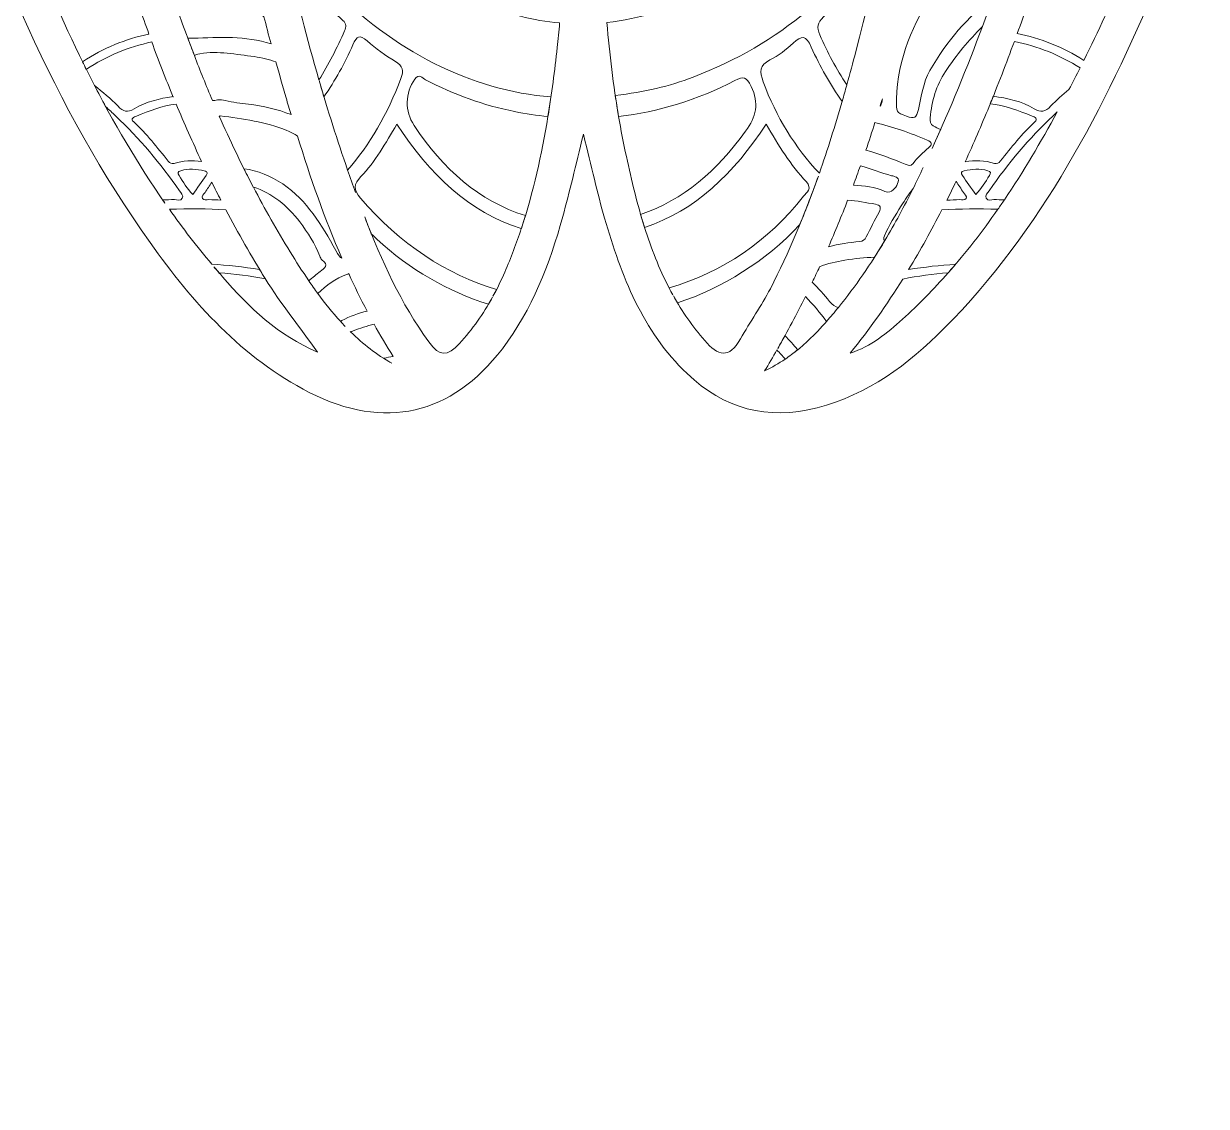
# Model space of a CAD drawing. Extents: x 39 to 1962, y -794 to -206.
# Drawn here: x 190.4 to 333.3, y -789.5 to -658.7 of the extents above; entities that cross this region are included whole.
import ezdxf

# ---------------------------------------------------------------- set-up
doc = ezdxf.new("R2010")
doc.units = 0
doc.header["$MEASUREMENT"] = 0
doc.layers.add('Layer 1', color=7, linetype='Continuous')

# ---------------------------------------------------------------- blocks, each defined once
blk = doc.blocks.new('block 3')
at = {"layer": 'Layer 1', "lineweight": 0}
for points, knots in [([(393.1, -365.01), (402.1, -360.03), (410.87, -354.67), (419.38, -348.9), (441.44, -333.94), (460.4, -315.92), (474.68, -293.21), (476.14, -290.88), (476.2, -289.34), (474, -287.48), (470.25, -284.29), (466.73, -280.83), (463.09, -277.51), (460.36, -275.03), (459.69, -275.11), (457.68, -278.22), (437.77, -308.85), (412.73, -334.57), (383.28, -356.07), (381.5, -357.37), (380.16, -358.92), (379.01, -360.77), (369.69, -375.81), (359.8, -390.44), (347.75, -403.49), (340.34, -411.52), (332.34, -418.91), (323.25, -425.39), (319.92, -418.65), (316.47, -412.25), (312.69, -406.03), (312.05, -404.98), (312.32, -404), (312.5, -402.94), (314.88, -388.68), (315.68, -374.41), (312.74, -360.13), (309.8, -345.89), (303.75, -333.59), (290.87, -325.66), (289.62, -324.89), (289.75, -324.26), (290.25, -323.1), (295.27, -311.51), (296.1, -299.71), (291.68, -287.77), (291.04, -286.05), (291.71, -285.23), (292.77, -284.21), (297.51, -279.71), (302.17, -275.14), (306.93, -270.65), (320.35, -258), (334.2, -245.87), (350.31, -236.63), (369.09, -225.88), (388.99, -221.25), (410.52, -225.5), (425.78, -228.51), (439.47, -235.21), (452.46, -243.53), (453.79, -244.38), (455.22, -245.74), (456.65, -243.92), (458.11, -242.07), (456.35, -240.99), (455.25, -239.94), (450.9, -235.79), (446.32, -231.93), (441.45, -228.41), (416.56, -210.46), (389.6, -206.01), (360.48, -216.11), (343.7, -221.92), (328.86, -231.24), (314.82, -241.93), (302.87, -251.02), (291.78, -261.11), (280.8, -271.33), (279.84, -272.22), (279.14, -273.43), (277.29, -272.73), (271.76, -270.63), (266.11, -271.08), (260.55, -272.66), (258.82, -273.15), (257.28, -273.12), (255.55, -272.64), (251.51, -271.53), (247.18, -270.36), (243.21, -271.79), (237.94, -273.69), (234.56, -271.74), (231.48, -267.93), (231.28, -267.68), (231.03, -267.47), (230.8, -267.25), (214.83, -252.45), (198.42, -238.2), (179.5, -227.18), (164.15, -218.24), (147.94, -211.72), (129.96, -210.84), (101.87, -209.46), (79.56, -221.94), (59.97, -240.66), (58.97, -241.62), (58.25, -242.7), (59.37, -244), (60.45, -245.27), (61.63, -244.74), (62.8, -244.02), (66.37, -241.85), (69.9, -239.6), (73.55, -237.58), (86.52, -230.41), (100.19, -225.37), (115.09, -224.17), (135.28, -222.54), (153.33, -228.74), (170.18, -239.25), (190.25, -251.77), (206.82, -268.43), (223.73, -284.69), (224.59, -285.52), (224.84, -286.31), (224.39, -287.52), (219.89, -299.58), (220.67, -311.47), (225.76, -323.15), (226.29, -324.37), (226.19, -324.98), (225.01, -325.7), (212.58, -333.38), (206.48, -345.23), (203.48, -358.98), (200.41, -372.99), (200.86, -387.08), (203.27, -401.13), (203.74, -403.91), (203.47, -406.21), (201.96, -408.68), (199.17, -413.24), (196.6, -417.95), (194.29, -422.77), (193.08, -425.29), (192.18, -425.07), (190.27, -423.58), (184.44, -419.02), (178.83, -414.22), (173.57, -409.01), (159.02, -394.56), (147.63, -377.71), (136.75, -360.47), (135.83, -359.02), (134.89, -357.65), (133.45, -356.61), (103.54, -334.97), (78.23, -308.92), (58.21, -277.83), (56.73, -275.53), (55.37, -275.25), (53.38, -277.14), (49.97, -280.39), (46.47, -283.55), (43, -286.75), (39.46, -290.02), (39.5, -289.99), (42.11, -294.14), (55.67, -315.71), (73.62, -332.97), (94.44, -347.42), (103.59, -353.77), (113.1, -359.58), (122.84, -364.98), (125.03, -366.2), (125.19, -367.14), (123.76, -369.05), (122.03, -371.36), (120.78, -374.05), (118.97, -376.28), (116.93, -378.78), (117.14, -380.77), (118.84, -383.43), (134.92, -408.61), (155.65, -428.71), (182.54, -442.12), (184.49, -443.09), (184.84, -444), (184.05, -446.02), (178.91, -459.21), (175.08, -472.79), (172.36, -486.69), (172.01, -488.46), (171.22, -489.8), (169.93, -491.04), (164.14, -496.62), (158.05, -501.85), (151.6, -506.67), (131.99, -521.33), (110.28, -532.16), (87.72, -541.37), (84.96, -542.5), (83.83, -543.89), (83.85, -547.02), (83.97, -565.41), (81.52, -583.55), (77.78, -601.52), (74.41, -617.67), (69.89, -633.53), (65.23, -649.34), (63.96, -653.62), (64.21, -653.97), (68.67, -654.81), (72.46, -655.52), (76.24, -656.23), (80.04, -656.92), (84.51, -657.73), (84.49, -657.71), (85.81, -653.34), (94.41, -624.96), (97.62, -595.95), (96.22, -566.37), (96.1, -563.76), (96.21, -561.13), (96.21, -558.46), (97.36, -558.55), (98.01, -559.39), (98.54, -560.08), (101.22, -563.55), (104.05, -563.19), (107.76, -561.45), (128.93, -551.52), (147.79, -538.36), (164.25, -521.77), (165.27, -520.75), (165.99, -519.43), (166.86, -518.25), (167.17, -518.51), (167.49, -518.78), (167.81, -519.04), (166.27, -537.89), (166.16, -556.79), (169.02, -575.44), (170.39, -584.42), (168.22, -591.5), (163.99, -598.98), (150.94, -622.11), (135.39, -643.47), (118.96, -664.23), (117.02, -666.68), (116.52, -668.68), (117.59, -671.73), (122.74, -686.41), (126.27, -701.52), (128.92, -716.84), (132.78, -739.14), (134.55, -761.67), (135.88, -784.24), (136.05, -787.06), (136.97, -788.29), (139.83, -788.37), (144.43, -788.51), (149.02, -788.92), (153.62, -789.17), (157.71, -789.39), (158.09, -789.01), (157.96, -784.96), (157.32, -764.11), (154.05, -743.63), (149.1, -723.39), (145.07, -706.94), (139.9, -690.85), (133.86, -675.05), (132.82, -672.34), (133.48, -671.99), (136, -672.29), (139.18, -672.68), (142.41, -672.7), (145.6, -673.06), (147.68, -673.3), (148.94, -672.54), (150.15, -670.88), (160.62, -656.53), (169.29, -641.2), (175.84, -624.68), (176.23, -623.68), (176.22, -622.35), (177.56, -621.73), (178.53, -624.96), (179.42, -628.16), (180.43, -631.31), (186.54, -650.34), (194, -668.76), (205.69, -685.16), (210.88, -692.45), (216.78, -699.11), (224.93, -703.26), (234.01, -707.89), (242.13, -706.02), (248.25, -697.99), (251.88, -693.23), (253.98, -687.74), (255.55, -682.03), (256.38, -679.03), (257.08, -675.99), (258.05, -672.09), (259.04, -676.08), (259.72, -679.18), (260.6, -682.22), (262.61, -689.17), (265.18, -695.85), (270.57, -701), (275.02, -705.26), (280.27, -706.67), (286.27, -705.13), (292.39, -703.55), (297.26, -699.91), (301.61, -695.54), (313.49, -683.63), (320.92, -668.94), (327.47, -653.73), (331.92, -643.4), (335.37, -632.71), (338.68, -621.17), (339.37, -622.72), (339.79, -623.57), (340.14, -624.45), (346.72, -641.07), (355.35, -656.54), (366, -670.9), (367.23, -672.55), (368.5, -673.29), (370.56, -673.06), (373.86, -672.69), (377.19, -672.63), (380.49, -672.27), (382.79, -672.01), (383.25, -672.46), (382.37, -674.78), (376.66, -689.8), (371.66, -705.05), (367.7, -720.63), (362.29, -741.86), (358.77, -763.37), (358.13, -785.31), (358.04, -788.18), (358.81, -789.51), (361.91, -789.23), (366.82, -788.79), (371.74, -788.52), (376.66, -788.31), (379.02, -788.21), (380.06, -787.31), (380.22, -784.84), (380.99, -772.98), (381.75, -761.11), (382.82, -749.27), (385.05, -724.69), (388.78, -700.31), (396.85, -676.92), (399.27, -669.92), (398.21, -665.39), (393.72, -659.81), (376.32, -638.16), (360.52, -615.39), (347.62, -590.69), (346.25, -588.07), (345.91, -585.58), (346.33, -582.71), (348.66, -566.56), (349.53, -550.32), (349.08, -534.01), (348.95, -529.05), (348.63, -524.09), (348.39, -519.13), (348.72, -518.88), (349.04, -518.62), (349.37, -518.37), (350.31, -519.66), (351.1, -521.09), (352.22, -522.21), (369.01, -539.1), (388.3, -552.39), (410.02, -562.19), (412.7, -563.39), (414.6, -563.24), (416.51, -560.99), (417.41, -559.92), (418.42, -558.76), (420.07, -558.25), (420.07, -559.04), (420.1, -559.56), (420.06, -560.09), (418.99, -577.02), (419.32, -593.92), (421.34, -610.78), (423.12, -625.59), (426.18, -640.13), (430.44, -654.43), (431.14, -656.76), (432.21, -657.81), (434.85, -657.21), (439.23, -656.2), (443.66, -655.44), (448.1, -654.71), (450.93, -654.24), (451.94, -653.1), (451.01, -650.11), (449, -643.67), (447.23, -637.16), (445.43, -630.67), (437.74, -602.81), (432.05, -574.63), (432.24, -545.56), (432.25, -543.4), (431.13, -542.57), (429.43, -541.84), (422.26, -538.74), (415.05, -535.73), (407.99, -532.4), (385.48, -521.79), (364.49, -508.86), (346.54, -491.4), (345.01, -489.92), (344.03, -488.35), (343.63, -486.24), (341.08, -472.85), (337.4, -459.76), (332.44, -447.08), (331.18, -443.87), (332.02, -442.81), (334.76, -441.42), (361.45, -427.86), (381.9, -407.6), (397.73, -382.42), (398.94, -380.49), (398.94, -379.03), (397.61, -377.2), (395.67, -374.51), (394.11, -371.55), (392.17, -368.86), (390.82, -367), (391.1, -366.11), (393.1, -365.01)], [0, 0, 0, 0, 1, 1, 1, 2, 2, 2, 3, 3, 3, 4, 4, 4, 5, 5, 5, 6, 6, 6, 7, 7, 7, 8, 8, 8, 9, 9, 9, 10, 10, 10, 11, 11, 11, 12, 12, 12, 13, 13, 13, 14, 14, 14, 15, 15, 15, 16, 16, 16, 17, 17, 17, 18, 18, 18, 19, 19, 19, 20, 20, 20, 21, 21, 21, 22, 22, 22, 23, 23, 23, 24, 24, 24, 25, 25, 25, 26, 26, 26, 27, 27, 27, 28, 28, 28, 29, 29, 29, 30, 30, 30, 31, 31, 31, 32, 32, 32, 33, 33, 33, 34, 34, 34, 35, 35, 35, 36, 36, 36, 37, 37, 37, 38, 38, 38, 39, 39, 39, 40, 40, 40, 41, 41, 41, 42, 42, 42, 43, 43, 43, 44, 44, 44, 45, 45, 45, 46, 46, 46, 47, 47, 47, 48, 48, 48, 49, 49, 49, 50, 50, 50, 51, 51, 51, 52, 52, 52, 53, 53, 53, 54, 54, 54, 55, 55, 55, 56, 56, 56, 57, 57, 57, 58, 58, 58, 59, 59, 59, 60, 60, 60, 61, 61, 61, 62, 62, 62, 63, 63, 63, 64, 64, 64, 65, 65, 65, 66, 66, 66, 67, 67, 67, 68, 68, 68, 69, 69, 69, 70, 70, 70, 71, 71, 71, 72, 72, 72, 73, 73, 73, 74, 74, 74, 75, 75, 75, 76, 76, 76, 77, 77, 77, 78, 78, 78, 79, 79, 79, 80, 80, 80, 81, 81, 81, 82, 82, 82, 83, 83, 83, 84, 84, 84, 85, 85, 85, 86, 86, 86, 87, 87, 87, 88, 88, 88, 89, 89, 89, 90, 90, 90, 91, 91, 91, 92, 92, 92, 93, 93, 93, 94, 94, 94, 95, 95, 95, 96, 96, 96, 97, 97, 97, 98, 98, 98, 99, 99, 99, 100, 100, 100, 101, 101, 101, 102, 102, 102, 103, 103, 103, 104, 104, 104, 105, 105, 105, 106, 106, 106, 107, 107, 107, 108, 108, 108, 109, 109, 109, 110, 110, 110, 111, 111, 111, 112, 112, 112, 113, 113, 113, 114, 114, 114, 115, 115, 115, 116, 116, 116, 117, 117, 117, 118, 118, 118, 119, 119, 119, 120, 120, 120, 121, 121, 121, 122, 122, 122, 123, 123, 123, 124, 124, 124, 125, 125, 125, 126, 126, 126, 127, 127, 127, 128, 128, 128, 129, 129, 129, 130, 130, 130, 131, 131, 131, 132, 132, 132, 133, 133, 133, 134, 134, 134, 135, 135, 135, 136, 136, 136, 137, 137, 137, 138, 138, 138, 139, 139, 139, 140, 140, 140, 141, 141, 141, 142, 142, 142, 143, 143, 143, 144, 144, 144, 145, 145, 145, 146, 146, 146, 147, 147, 147, 148, 148, 148, 148]), ([(253.76, -669.95), (253.89, -669.16), (254.01, -668.37), (254.12, -667.58), (244.52, -666.82), (235.07, -662.04), (227.23, -654.02), (224.96, -651.7), (223.01, -649.2), (221.35, -646.55), (221.64, -647.89), (221.93, -649.22), (222.24, -650.56), (220.11, -641.22), (218.41, -631.78), (216.92, -622.3), (215.24, -611.59), (213.94, -600.87), (212.97, -590.12), (213.13, -591.94), (213.31, -593.77), (213.49, -595.59), (214.23, -596.15), (215.14, -596.5), (216.23, -596.64), (218.59, -596.94), (220.47, -595.98), (221.69, -594), (222.39, -592.86), (222.66, -592.79), (223.52, -593.88), (224.94, -595.7), (227.35, -596.27), (229.48, -595.48), (231.69, -594.67), (233.07, -593.06), (233.16, -590.69), (233.22, -589.25), (233.65, -589.18), (234.78, -589.68), (235.39, -589.95), (236.09, -590.05), (236.76, -590.13), (241.41, -590.62), (244.02, -587.08), (242.2, -582.79), (241.99, -582.32), (241.77, -581.85), (241.49, -581.23), (243.37, -581.06), (245.02, -580.54), (246.08, -578.93), (247.11, -577.36), (246.97, -575.7), (246.29, -573.76), (247.62, -574.44), (249.04, -574.32), (248.93, -576.29), (248.29, -588.77), (238.53, -600.71), (226.41, -603.73), (222.38, -604.74), (218.29, -604.77), (214.4, -603.97), (214.48, -604.58), (214.56, -605.19), (214.63, -605.8), (215.66, -605.95), (216.69, -606.03), (217.71, -606.05), (233.74, -606.16), (246.81, -595.4), (249.79, -581.29), (250.1, -579.8), (250.45, -578.32), (250.46, -576.79), (250.46, -575.83), (250.73, -575.48), (251.76, -575.81), (252.85, -576.16), (253.99, -576.5), (255.12, -576.53), (256.7, -576.58), (256.82, -577.35), (256.72, -578.65), (255.96, -587.7), (252.64, -595.66), (246.11, -601.98), (237.18, -610.61), (226.86, -614.25), (215.52, -612.62), (215.65, -613.62), (215.78, -614.61), (215.93, -615.6), (217.34, -615.79), (218.77, -615.81), (220.19, -615.72), (221.57, -615.63), (222.05, -616.08), (222.26, -617.46), (223.4, -625.06), (225.47, -632.38), (229.03, -639.23), (232.87, -646.6), (237.97, -652.76), (245.77, -656.2), (248.84, -657.55), (252.01, -658.35), (255.17, -658.64), (255.09, -659.63), (255, -660.63), (254.88, -661.62), (254.57, -664.41), (254.21, -667.19), (253.76, -669.95)], [0, 0, 0, 0, 1, 1, 1, 2, 2, 2, 3, 3, 3, 4, 4, 4, 5, 5, 5, 6, 6, 6, 7, 7, 7, 8, 8, 8, 9, 9, 9, 10, 10, 10, 11, 11, 11, 12, 12, 12, 13, 13, 13, 14, 14, 14, 15, 15, 15, 16, 16, 16, 17, 17, 17, 18, 18, 18, 19, 19, 19, 20, 20, 20, 21, 21, 21, 22, 22, 22, 23, 23, 23, 24, 24, 24, 25, 25, 25, 26, 26, 26, 27, 27, 27, 28, 28, 28, 29, 29, 29, 30, 30, 30, 31, 31, 31, 32, 32, 32, 33, 33, 33, 34, 34, 34, 35, 35, 35, 36, 36, 36, 37, 37, 37, 38, 38, 38, 38]), ([(295.45, -612.88), (276.45, -612.78), (260.71, -598.36), (258.98, -579.46), (258.95, -579.05), (258.96, -578.62), (258.9, -578.21), (258.75, -577.2), (259.03, -576.7), (260.19, -576.64), (261.33, -576.59), (262.49, -576.35), (263.56, -575.97), (264.76, -575.55), (265.1, -575.84), (265.2, -577.07), (265.65, -582.61), (267.52, -587.66), (270.62, -592.27), (277.74, -602.84), (289.84, -607.88), (301.56, -605.53), (299.3, -624.54), (295.87, -643.41), (290.96, -662.1), (290.61, -663.45), (290.25, -664.78), (289.87, -666.12), (288.61, -664.22), (287.53, -662.19), (286.6, -660.07), (286.2, -659.16), (286.32, -658.6), (287.04, -657.91), (288.65, -656.36), (290.14, -654.69), (291.74, -653.02), (292.07, -653.76), (292.39, -654.5), (292.7, -655.23), (292.93, -654.29), (293.15, -653.35), (293.37, -652.41), (293.34, -652.34), (293.32, -652.27), (293.29, -652.2), (293.12, -651.7), (292.98, -651.23), (293.33, -650.71), (293.55, -650.37), (293.78, -650.03), (294, -649.69), (294.34, -648.21), (294.67, -646.72), (294.98, -645.24), (289.65, -654.45), (281.82, -661.17), (271.29, -665.18), (268.41, -666.28), (265.45, -667.01), (261.89, -667.39), (262.01, -668.23), (262.15, -669.08), (262.3, -669.93), (261.65, -666.17), (261.2, -662.39), (260.88, -658.59), (268.84, -657.73), (276.39, -653.6), (281.88, -646.6), (287.84, -639.01), (290.89, -630.16), (292.8, -620.84), (293.06, -619.61), (293.34, -618.38), (293.42, -617.13), (293.49, -615.92), (294.04, -615.68), (295.12, -615.73), (296.84, -615.8), (298.56, -615.79), (300.26, -615.51), (300.4, -614.53), (300.53, -613.54), (300.67, -612.55), (298.97, -612.77), (297.23, -612.89), (295.45, -612.88)], [0, 0, 0, 0, 1, 1, 1, 2, 2, 2, 3, 3, 3, 4, 4, 4, 5, 5, 5, 6, 6, 6, 7, 7, 7, 8, 8, 8, 9, 9, 9, 10, 10, 10, 11, 11, 11, 12, 12, 12, 13, 13, 13, 14, 14, 14, 15, 15, 15, 16, 16, 16, 17, 17, 17, 18, 18, 18, 19, 19, 19, 20, 20, 20, 21, 21, 21, 22, 22, 22, 23, 23, 23, 24, 24, 24, 25, 25, 25, 26, 26, 26, 27, 27, 27, 28, 28, 28, 29, 29, 29, 29]), ([(210.89, -660.49), (210.66, -660.5), (210.45, -660.49), (210.24, -660.46), (210.5, -661.17), (210.77, -661.88), (211.04, -662.59), (208.44, -655.83), (206.25, -648.91), (204.3, -641.91), (202.51, -635.43), (200.89, -628.94), (199.44, -622.44), (200.82, -623.35), (202.16, -624.32), (203.35, -625.51), (203.93, -626.1), (204.19, -626.9), (204.54, -627.63), (205.69, -630.03), (206, -632.68), (206.51, -635.11), (206.46, -635.56), (206.61, -635.92), (206.18, -636.03), (205.76, -636.13), (205.54, -635.94), (205.34, -635.56), (204.15, -633.24), (202.75, -631.15), (201.05, -629.35), (201.34, -630.59), (201.65, -631.83), (201.96, -633.06), (202.12, -633.28), (202.28, -633.49), (202.42, -633.71), (204.4, -636.76), (205.25, -639.17), (205.2, -644.67), (205.2, -644.81), (205.21, -644.95), (205.21, -645.09), (205.7, -646.81), (206.22, -648.51), (206.75, -650.21), (206.92, -650.14), (207.14, -650.13), (207.42, -650.18), (210.86, -650.79), (214.02, -651.95), (216.53, -654.66), (217.46, -655.66), (218.44, -656.6), (219.28, -657.69), (219.33, -657.76), (219.39, -657.84), (219.45, -657.91), (219.45, -657.9), (219.45, -657.9), (219.45, -657.89), (219.73, -658.98), (220.01, -660.07), (220.3, -661.16), (217.24, -660.18), (214.05, -660.37), (210.89, -660.49)], [0, 0, 0, 0, 1, 1, 1, 2, 2, 2, 3, 3, 3, 4, 4, 4, 5, 5, 5, 6, 6, 6, 7, 7, 7, 8, 8, 8, 9, 9, 9, 10, 10, 10, 11, 11, 11, 12, 12, 12, 13, 13, 13, 14, 14, 14, 15, 15, 15, 16, 16, 16, 17, 17, 17, 18, 18, 18, 19, 19, 19, 20, 20, 20, 21, 21, 21, 22, 22, 22, 22]), ([(191.47, -649.58), (194.49, -647.87), (197.68, -646.6), (200.94, -645.76), (200.84, -645.42), (200.75, -645.09), (200.65, -644.76), (197.32, -645.62), (194.11, -646.91), (191.08, -648.6), (190.19, -646.33), (189.33, -644.06), (188.5, -641.78), (191.72, -640.03), (195.14, -638.69), (198.74, -637.78), (200.06, -642.82), (201.49, -647.83), (203.08, -652.77), (203.04, -652.63), (202.99, -652.48), (202.95, -652.34), (199.88, -653.1), (196.95, -654.33), (194.16, -656.04), (194.3, -656.36), (194.43, -656.68), (194.58, -657), (197.33, -655.32), (200.25, -654.12), (203.28, -653.37), (204, -655.59), (204.75, -657.79), (205.55, -659.98), (202.73, -660.58), (200.05, -661.67), (197.53, -663.32), (197.68, -663.63), (197.83, -663.93), (197.98, -664.24), (197.98, -664.23), (197.99, -664.23), (198, -664.22), (200.45, -662.63), (203.06, -661.54), (205.89, -660.93), (206.72, -663.17), (207.58, -665.4), (208.49, -667.61), (208.48, -667.58), (208.47, -667.56), (208.46, -667.54), (206.83, -667.75), (205.25, -668.15), (203.77, -669), (202.96, -669.48), (202.48, -669.42), (201.78, -668.67), (200.92, -667.77), (199.96, -666.97), (198.97, -666.19), (199.42, -667.06), (199.88, -667.92), (200.34, -668.78), (200.74, -669.13), (201.13, -669.49), (201.51, -669.85), (204.41, -672.58), (206.95, -675.63), (209.23, -678.9), (209.42, -679.17), (209.76, -679.46), (209.58, -679.81), (209.39, -680.18), (208.97, -679.97), (208.64, -679.98), (208.16, -679.98), (207.69, -680), (207.21, -680.02), (207.3, -680.15), (207.4, -680.27), (207.49, -680.4), (200.84, -670.87), (195.79, -660.42), (191.47, -649.58)], [0, 0, 0, 0, 1, 1, 1, 2, 2, 2, 3, 3, 3, 4, 4, 4, 5, 5, 5, 6, 6, 6, 7, 7, 7, 8, 8, 8, 9, 9, 9, 10, 10, 10, 11, 11, 11, 12, 12, 12, 13, 13, 13, 14, 14, 14, 15, 15, 15, 16, 16, 16, 17, 17, 17, 18, 18, 18, 19, 19, 19, 20, 20, 20, 21, 21, 21, 22, 22, 22, 23, 23, 23, 24, 24, 24, 25, 25, 25, 26, 26, 26, 27, 27, 27, 28, 28, 28, 28]), ([(318.51, -663.16), (315.98, -661.54), (313.28, -660.48), (310.46, -659.92), (311.36, -657.44), (312.22, -654.96), (313.03, -652.46), (312.94, -652.75), (312.85, -653.03), (312.76, -653.31), (315.81, -654.03), (318.73, -655.21), (321.5, -656.87), (321.65, -656.55), (321.79, -656.23), (321.93, -655.92), (319.12, -654.23), (316.18, -653.02), (313.09, -652.28), (313.81, -650.1), (314.5, -647.91), (315.16, -645.71), (318.44, -646.54), (321.65, -647.81), (324.7, -649.52), (324.83, -649.19), (324.97, -648.87), (325.1, -648.54), (322.05, -646.84), (318.8, -645.56), (315.45, -644.71), (316.13, -642.39), (316.78, -640.07), (317.4, -637.74), (321.04, -638.65), (324.48, -639.99), (327.74, -641.75), (325.05, -649.01), (321.99, -656.15), (318.51, -663.16)], [0, 0, 0, 0, 1, 1, 1, 2, 2, 2, 3, 3, 3, 4, 4, 4, 5, 5, 5, 6, 6, 6, 7, 7, 7, 8, 8, 8, 9, 9, 9, 10, 10, 10, 11, 11, 11, 12, 12, 12, 13, 13, 13, 13]), ([(307.55, -655.49), (304.51, -657.93), (301.9, -660.85), (299.91, -664.39), (299.09, -665.85), (298.86, -667.49), (298.51, -669.1), (298.28, -670.14), (298.04, -670.26), (297.08, -669.9), (295.82, -669.43), (295.82, -669.43), (295.87, -667.84), (296.04, -662.94), (297.81, -658.61), (300.55, -654.77), (301.73, -653.12), (303.5, -651.94), (305.01, -650.56), (306.65, -649.05), (308.45, -647.92), (310.35, -647.06), (309.47, -649.89), (308.53, -652.7), (307.55, -655.49)], [0, 0, 0, 0, 1, 1, 1, 2, 2, 2, 3, 3, 3, 4, 4, 4, 5, 5, 5, 6, 6, 6, 7, 7, 7, 8, 8, 8, 8]), ([(229.19, -659.59), (228.27, -661.68), (227.24, -663.67), (226.09, -665.52), (224.66, -660.58), (223.38, -655.59), (222.24, -650.58), (222.54, -651.91), (222.86, -653.24), (223.18, -654.57), (223.18, -654.56), (223.18, -654.56), (223.19, -654.55), (223.37, -654.07), (223.58, -653.6), (223.87, -652.9), (225.64, -654.89), (227.2, -656.72), (228.99, -658.34), (229.41, -658.72), (229.4, -659.11), (229.19, -659.59)], [0, 0, 0, 0, 1, 1, 1, 2, 2, 2, 3, 3, 3, 4, 4, 4, 5, 5, 5, 6, 6, 6, 7, 7, 7, 7]), ([(307.54, -655.5), (307.12, -656.69), (306.69, -657.89), (306.25, -659.08), (306.69, -657.89), (307.12, -656.69), (307.54, -655.5)], [0, 0, 0, 0, 1, 1, 1, 2, 2, 2, 2]), ([(226.12, -665.61), (226.31, -666.26), (226.49, -666.91), (226.69, -667.56), (228.05, -665.6), (229.22, -663.5), (230.2, -661.27), (230.66, -660.2), (230.98, -660.02), (231.9, -660.81), (232.97, -661.73), (234.12, -662.58), (235.33, -663.3), (236.24, -663.84), (236.36, -664.38), (236, -665.33), (234.37, -669.65), (232.23, -673.35), (229.56, -676.41), (228.32, -672.83), (227.17, -669.23), (226.12, -665.61)], [0, 0, 0, 0, 1, 1, 1, 2, 2, 2, 3, 3, 3, 4, 4, 4, 5, 5, 5, 6, 6, 6, 7, 7, 7, 7]), ([(279.77, -665.75), (279.33, -664.54), (279.28, -663.77), (280.58, -663.1), (281.6, -662.59), (282.53, -661.86), (283.37, -661.08), (284.44, -660.1), (284.94, -660.11), (285.58, -661.57), (286.62, -663.91), (287.86, -666.09), (289.31, -668.11), (288.46, -671.03), (287.55, -673.92), (286.55, -676.79), (283.63, -673.7), (281.32, -669.98), (279.77, -665.75)], [0, 0, 0, 0, 1, 1, 1, 2, 2, 2, 3, 3, 3, 4, 4, 4, 5, 5, 5, 6, 6, 6, 6]), ([(300.31, -671.08), (299.95, -670.88), (299.93, -670.49), (299.95, -670.11), (300.11, -668.08), (300.69, -666.18), (301.78, -664.52), (303.1, -662.52), (304.59, -660.71), (306.25, -659.08), (304.41, -664.04), (302.39, -668.95), (300.17, -673.8), (300.52, -673.04), (300.87, -672.27), (301.21, -671.5), (300.91, -671.39), (300.61, -671.25), (300.31, -671.08)], [0, 0, 0, 0, 1, 1, 1, 2, 2, 2, 3, 3, 3, 4, 4, 4, 5, 5, 5, 6, 6, 6, 6]), ([(314.52, -668.67), (313.81, -669.42), (313.33, -669.48), (312.52, -669), (310.96, -668.11), (309.28, -667.7), (307.55, -667.5), (307.43, -667.8), (307.32, -668.1), (307.19, -668.4), (308.96, -668.6), (310.61, -669.22), (312.25, -669.88), (312.55, -670), (313.03, -670.18), (312.58, -670.59), (311.01, -672.02), (309.75, -673.7), (308.41, -675.32), (308.22, -675.55), (308.02, -675.71), (307.7, -675.6), (306.54, -675.24), (305.39, -675.2), (304.17, -675.4), (304.17, -675.41), (304.17, -675.41), (304.17, -675.41), (305.18, -673.21), (306.14, -670.98), (307.06, -668.74), (308.13, -666.13), (309.14, -663.51), (310.11, -660.87), (312.97, -661.45), (315.58, -662.51), (318.05, -664.07), (317.61, -664.94), (317.17, -665.81), (316.71, -666.68), (315.94, -667.31), (315.19, -667.96), (314.52, -668.67)], [0, 0, 0, 0, 1, 1, 1, 2, 2, 2, 3, 3, 3, 4, 4, 4, 5, 5, 5, 6, 6, 6, 7, 7, 7, 8, 8, 8, 9, 9, 9, 10, 10, 10, 11, 11, 11, 12, 12, 12, 13, 13, 13, 14, 14, 14, 14]), ([(217.58, -668.44), (216.65, -668.3), (215.7, -668.27), (214.78, -668), (214.48, -667.91), (214.14, -667.94), (213.85, -667.92), (213.6, -668.01), (213.39, -668.02), (213.23, -667.99), (212.46, -666.21), (211.74, -664.41), (211.04, -662.59), (211.14, -662.48), (211.36, -662.41), (211.72, -662.35), (213.93, -661.98), (216.1, -662.45), (218.28, -662.71), (219.2, -662.82), (220.07, -663.04), (220.9, -663.35), (221.3, -664.79), (221.7, -666.24), (222.12, -667.69), (222.32, -668.36), (222.52, -669.04), (222.72, -669.71), (221.08, -669.05), (219.33, -668.69), (217.58, -668.44)], [0, 0, 0, 0, 1, 1, 1, 2, 2, 2, 3, 3, 3, 4, 4, 4, 5, 5, 5, 6, 6, 6, 7, 7, 7, 8, 8, 8, 9, 9, 9, 10, 10, 10, 10]), ([(237.67, -665.43), (238.18, -664.69), (238.6, -665.31), (238.98, -665.51), (242.4, -667.26), (245.96, -668.59), (249.72, -669.34), (251.08, -669.61), (252.42, -669.81), (253.76, -669.95), (253.01, -674.53), (252.01, -679.05), (250.55, -683.46), (250.72, -682.94), (250.88, -682.43), (251.04, -681.91), (245.45, -680.16), (241.1, -676.3), (237.58, -671.01), (236.43, -669.28), (236.51, -667.12), (237.67, -665.43)], [0, 0, 0, 0, 1, 1, 1, 2, 2, 2, 3, 3, 3, 4, 4, 4, 5, 5, 5, 6, 6, 6, 7, 7, 7, 7]), ([(262.3, -669.93), (267.11, -669.39), (271.8, -667.96), (276.35, -665.6), (277.42, -665.05), (277.75, -665.13), (278.31, -666.3), (279.31, -668.38), (278.91, -669.93), (277.63, -671.72), (274.2, -676.5), (270.1, -680.04), (264.96, -681.78), (265.11, -682.3), (265.27, -682.82), (265.43, -683.34), (264.55, -680.55), (263.87, -677.68), (263.24, -674.79), (262.88, -673.18), (262.57, -671.56), (262.3, -669.93)], [0, 0, 0, 0, 1, 1, 1, 2, 2, 2, 3, 3, 3, 4, 4, 4, 5, 5, 5, 6, 6, 6, 7, 7, 7, 7]), ([(289.31, -668.11), (289.5, -667.45), (289.68, -666.8), (289.87, -666.14), (289.68, -666.8), (289.5, -667.45), (289.31, -668.11)], [0, 0, 0, 0, 1, 1, 1, 2, 2, 2, 2]), ([(211.92, -675.38), (211.92, -675.37), (211.92, -675.37), (211.92, -675.37), (210.78, -675.2), (209.69, -675.26), (208.59, -675.6), (208.27, -675.71), (208.08, -675.55), (207.89, -675.32), (206.54, -673.7), (205.28, -672.02), (203.71, -670.59), (203.26, -670.18), (203.75, -670), (204.04, -669.88), (205.6, -669.25), (207.17, -668.66), (208.83, -668.43), (209.81, -670.77), (210.84, -673.08), (211.92, -675.38)], [0, 0, 0, 0, 1, 1, 1, 2, 2, 2, 3, 3, 3, 4, 4, 4, 5, 5, 5, 6, 6, 6, 7, 7, 7, 7]), ([(293.88, -668.7), (293.97, -668.4), (294.07, -668.09), (294.16, -667.79), (294.16, -667.79), (294.16, -667.79), (294.16, -667.79), (294.15, -667.88), (294.13, -667.98), (294.12, -668.08), (294.08, -668.34), (294.01, -668.56), (293.88, -668.7)], [0, 0, 0, 0, 1, 1, 1, 2, 2, 2, 3, 3, 3, 4, 4, 4, 4]), ([(218.16, -678.46), (216.69, -675.65), (215.33, -672.79), (214.05, -669.89), (214.09, -669.88), (214.13, -669.88), (214.17, -669.87), (216.9, -670.2), (219.63, -670.59), (222.23, -671.63), (222.69, -671.81), (223.11, -672.04), (223.5, -672.3), (223.5, -672.3), (223.5, -672.3), (223.5, -672.3), (225.05, -677.32), (226.78, -682.27), (228.87, -687.07), (228.61, -687), (228.46, -686.7), (228.13, -686.11), (226.43, -683.08), (224.67, -680.07), (221.73, -678.09), (220.26, -677.09), (218.71, -676.5), (217.04, -676.25), (217.41, -676.99), (217.78, -677.73), (218.16, -678.46)], [0, 0, 0, 0, 1, 1, 1, 2, 2, 2, 3, 3, 3, 4, 4, 4, 5, 5, 5, 6, 6, 6, 7, 7, 7, 8, 8, 8, 9, 9, 9, 10, 10, 10, 10]), ([(307.65, -679.98), (307.32, -679.97), (306.9, -680.18), (306.71, -679.81), (306.53, -679.46), (306.87, -679.17), (307.07, -678.9), (309.34, -675.63), (311.88, -672.58), (314.78, -669.85), (314.95, -669.69), (315.12, -669.54), (315.29, -669.38), (313.31, -673.03), (311.21, -676.6), (308.9, -680.01), (308.48, -679.99), (308.07, -679.98), (307.65, -679.98)], [0, 0, 0, 0, 1, 1, 1, 2, 2, 2, 3, 3, 3, 4, 4, 4, 5, 5, 5, 6, 6, 6, 6]), ([(247.12, -691.65), (247.27, -691.38), (247.41, -691.11), (247.56, -690.83), (241.47, -689.03), (235.96, -685.39), (231.1, -679.79), (230.22, -678.78), (230.26, -678.13), (231.17, -677.19), (232.91, -675.38), (234.13, -673.16), (235.51, -670.88), (239.45, -676.93), (244.24, -681.5), (250.54, -683.47), (249.96, -685.24), (249.3, -686.99), (248.55, -688.73), (248.12, -689.73), (247.64, -690.71), (247.12, -691.65)], [0, 0, 0, 0, 1, 1, 1, 2, 2, 2, 3, 3, 3, 4, 4, 4, 5, 5, 5, 6, 6, 6, 7, 7, 7, 7]), ([(284.65, -679.58), (280.33, -685), (274.9, -688.77), (268.39, -690.63), (267.18, -688.3), (266.23, -685.85), (265.43, -683.35), (271.55, -681.32), (276.23, -676.82), (280.12, -670.85), (281.62, -673.47), (283.09, -675.81), (284.99, -677.85), (285.71, -678.63), (285.04, -679.09), (284.65, -679.58)], [0, 0, 0, 0, 1, 1, 1, 2, 2, 2, 3, 3, 3, 4, 4, 4, 5, 5, 5, 5]), ([(292.17, -674), (292.55, -672.9), (292.91, -671.79), (293.26, -670.68), (293.26, -670.68), (293.26, -670.68), (293.26, -670.68), (295.42, -671.18), (297.52, -671.91), (299.59, -672.8), (300.19, -673.06), (300.23, -673.31), (299.75, -673.73), (299.08, -674.3), (298.41, -674.89), (297.87, -675.61), (297.58, -676), (297.25, -675.82), (296.92, -675.69), (295.35, -675.07), (293.79, -674.42), (292.17, -674)], [0, 0, 0, 0, 1, 1, 1, 2, 2, 2, 3, 3, 3, 4, 4, 4, 5, 5, 5, 6, 6, 6, 7, 7, 7, 7]), ([(209.4, -676.49), (210.35, -676.19), (211.3, -676.32), (212.24, -676.49), (212.37, -676.52), (212.46, -676.56), (212.52, -676.61), (212.52, -676.61), (212.52, -676.6), (212.51, -676.6), (212.54, -676.65), (212.56, -676.7), (212.59, -676.75), (212.58, -676.75), (212.58, -676.75), (212.58, -676.74), (212.59, -676.83), (212.55, -676.95), (212.46, -677.08), (211.93, -677.82), (211.4, -678.58), (210.84, -679.37), (210.14, -678.65), (209.7, -677.84), (209.2, -677.08), (209, -676.78), (209.02, -676.61), (209.4, -676.49)], [0, 0, 0, 0, 1, 1, 1, 2, 2, 2, 3, 3, 3, 4, 4, 4, 5, 5, 5, 6, 6, 6, 7, 7, 7, 8, 8, 8, 9, 9, 9, 9]), ([(229.56, -676.41), (229.88, -677.31), (230.2, -678.21), (230.52, -679.1), (230.19, -678.21), (229.88, -677.31), (229.56, -676.41)], [0, 0, 0, 0, 1, 1, 1, 2, 2, 2, 2]), ([(272.7, -697), (271.22, -695.3), (269.98, -693.5), (268.93, -691.62), (269.09, -691.9), (269.25, -692.18), (269.41, -692.46), (274.9, -690.62), (280, -687.47), (284.17, -683.03), (284.98, -681.08), (285.72, -679.12), (286.43, -677.13), (284.79, -681.77), (282.9, -686.33), (280.63, -690.74), (279.56, -692.82), (278.17, -694.75), (277.02, -696.8), (275.64, -699.26), (274.31, -698.85), (272.7, -697)], [0, 0, 0, 0, 1, 1, 1, 2, 2, 2, 3, 3, 3, 4, 4, 4, 5, 5, 5, 6, 6, 6, 7, 7, 7, 7]), ([(290.66, -678.23), (290.95, -677.45), (291.23, -676.67), (291.51, -675.89), (292.78, -676.26), (294.01, -676.74), (295.28, -677.09), (295.6, -677.18), (296.26, -677.27), (296.08, -677.82), (295.88, -678.4), (295.53, -679.03), (294.79, -679.09), (294.68, -679.06), (294.56, -679.06), (294.47, -679.01), (293.25, -678.41), (291.96, -678.3), (290.66, -678.23)], [0, 0, 0, 0, 1, 1, 1, 2, 2, 2, 3, 3, 3, 4, 4, 4, 5, 5, 5, 6, 6, 6, 6]), ([(299.1, -676.11), (298.7, -676.96), (298.29, -677.81), (297.87, -678.65), (298.29, -677.81), (298.7, -676.96), (299.1, -676.11)], [0, 0, 0, 0, 1, 1, 1, 2, 2, 2, 2]), ([(304.05, -676.49), (304.99, -676.32), (305.94, -676.19), (306.89, -676.49), (307.27, -676.61), (307.29, -676.78), (307.1, -677.08), (306.59, -677.84), (306.15, -678.65), (305.45, -679.37), (304.89, -678.58), (304.36, -677.82), (303.83, -677.08), (303.61, -676.77), (303.67, -676.56), (304.05, -676.49)], [0, 0, 0, 0, 1, 1, 1, 2, 2, 2, 3, 3, 3, 4, 4, 4, 5, 5, 5, 5]), ([(212.33, -679.12), (212.59, -678.7), (212.87, -678.3), (213.15, -677.89), (213.5, -678.61), (213.87, -679.33), (214.24, -680.04), (214.24, -680.04), (214.24, -680.04), (214.24, -680.04), (213.75, -680.02), (213.27, -680), (212.78, -679.98), (212.52, -679.97), (212.17, -680.1), (212.02, -679.83), (211.86, -679.54), (212.19, -679.34), (212.33, -679.12)], [0, 0, 0, 0, 1, 1, 1, 2, 2, 2, 3, 3, 3, 4, 4, 4, 5, 5, 5, 6, 6, 6, 6]), ([(223.78, -682.68), (224.74, -683.96), (225.61, -685.29), (226.21, -686.81), (226.27, -686.96), (226.33, -687.16), (226.45, -687.25), (227.41, -687.9), (226.73, -688.26), (226.23, -688.66), (225.78, -689.03), (225.32, -689.41), (224.87, -689.78), (224.09, -688.64), (223.34, -687.46), (222.61, -686.28), (221.03, -683.72), (219.55, -681.11), (218.17, -678.46), (220.41, -679.21), (222.26, -680.66), (223.78, -682.68)], [0, 0, 0, 0, 1, 1, 1, 2, 2, 2, 3, 3, 3, 4, 4, 4, 5, 5, 5, 6, 6, 6, 7, 7, 7, 7]), ([(294.47, -684.91), (294.26, -684.82), (294.33, -684.61), (294.42, -684.36), (294.94, -683.06), (295.73, -681.93), (296.44, -680.75), (296.89, -680.01), (297.37, -679.31), (297.87, -678.65), (296.81, -680.78), (295.68, -682.88), (294.47, -684.91)], [0, 0, 0, 0, 1, 1, 1, 2, 2, 2, 3, 3, 3, 4, 4, 4, 4]), ([(303.96, -679.12), (304.1, -679.34), (304.43, -679.54), (304.27, -679.83), (304.12, -680.1), (303.77, -679.97), (303.51, -679.98), (302.99, -680), (302.47, -680.02), (301.96, -680.05), (302.33, -679.29), (302.7, -678.53), (303.07, -677.77), (303.07, -677.77), (303.07, -677.77), (303.07, -677.78), (303.37, -678.22), (303.67, -678.66), (303.96, -679.12)], [0, 0, 0, 0, 1, 1, 1, 2, 2, 2, 3, 3, 3, 4, 4, 4, 5, 5, 5, 6, 6, 6, 6]), ([(289.97, -680.06), (291.1, -680.12), (292.22, -680.34), (293.34, -680.54), (293.94, -680.65), (294.05, -680.93), (293.76, -681.48), (293.23, -682.47), (292.73, -683.48), (292.22, -684.48), (292.05, -684.8), (291.8, -685), (291.45, -685.04), (290.16, -685.18), (288.89, -685.35), (287.66, -685.68), (287.65, -685.69), (287.65, -685.7), (287.65, -685.7), (288.46, -683.83), (289.23, -681.95), (289.97, -680.06)], [0, 0, 0, 0, 1, 1, 1, 2, 2, 2, 3, 3, 3, 4, 4, 4, 5, 5, 5, 6, 6, 6, 7, 7, 7, 7]), ([(308.9, -680.01), (308.64, -680.39), (308.38, -680.77), (308.12, -681.14), (308.38, -680.77), (308.64, -680.39), (308.9, -680.01)], [0, 0, 0, 0, 1, 1, 1, 2, 2, 2, 2]), ([(214.44, -689.31), (214.09, -688.9), (213.75, -688.49), (213.4, -688.09), (213.61, -688.33), (213.81, -688.57), (214.02, -688.81), (215.91, -688.95), (217.78, -689.2), (219.63, -689.56), (219.62, -689.55), (219.61, -689.54), (219.61, -689.52), (219.38, -689.16), (219.16, -688.79), (218.93, -688.42), (216.97, -688.11), (215.04, -687.9), (213.15, -687.79), (211.34, -685.63), (209.63, -683.42), (208.02, -681.15), (210.35, -681.06), (212.63, -681.08), (214.85, -681.22), (214.85, -681.22), (214.85, -681.22), (214.85, -681.22), (216.34, -684.03), (217.91, -686.8), (219.61, -689.52), (221.52, -692.6), (223.81, -695.44), (225.92, -698.39), (221.17, -696.4), (217.67, -693), (214.44, -689.31)], [0, 0, 0, 0, 1, 1, 1, 2, 2, 2, 3, 3, 3, 4, 4, 4, 5, 5, 5, 6, 6, 6, 7, 7, 7, 8, 8, 8, 9, 9, 9, 10, 10, 10, 11, 11, 11, 12, 12, 12, 12]), ([(301.36, -681.22), (301.36, -681.23), (301.35, -681.23), (301.35, -681.23), (303.55, -681.08), (305.81, -681.06), (308.11, -681.15), (306.26, -683.81), (304.27, -686.38), (302.11, -688.82), (302.41, -688.48), (302.71, -688.14), (303, -687.79), (301.15, -687.91), (299.26, -688.12), (297.34, -688.42), (298.77, -686.07), (300.1, -683.67), (301.36, -681.22)], [0, 0, 0, 0, 1, 1, 1, 2, 2, 2, 3, 3, 3, 4, 4, 4, 5, 5, 5, 6, 6, 6, 6]), ([(243.07, -697.36), (241.61, -698.94), (240.66, -698.98), (239.36, -697.17), (236.01, -692.51), (233.65, -687.37), (231.62, -682.06), (231.88, -682.75), (232.15, -683.43), (232.42, -684.11), (232.64, -684.32), (232.86, -684.53), (233.09, -684.74), (237.07, -688.45), (241.69, -691.06), (246.57, -692.62), (246.73, -692.34), (246.9, -692.06), (247.05, -691.77), (245.95, -693.77), (244.65, -695.64), (243.07, -697.36)], [0, 0, 0, 0, 1, 1, 1, 2, 2, 2, 3, 3, 3, 4, 4, 4, 5, 5, 5, 6, 6, 6, 7, 7, 7, 7]), ([(287.79, -692.28), (287.15, -691.46), (286.41, -690.72), (285.7, -689.96), (286, -689.34), (286.29, -688.72), (286.58, -688.09), (287.56, -687.7), (288.59, -687.47), (289.63, -687.29), (290.84, -687.09), (292.04, -686.97), (293.22, -686.94), (293.64, -686.27), (294.06, -685.6), (294.47, -684.92), (292.79, -687.73), (290.94, -690.44), (288.85, -693), (288.46, -692.94), (288.12, -692.7), (287.79, -692.28)], [0, 0, 0, 0, 1, 1, 1, 2, 2, 2, 3, 3, 3, 4, 4, 4, 5, 5, 5, 6, 6, 6, 7, 7, 7, 7]), ([(225.95, -691.32), (225.58, -690.82), (225.22, -690.3), (224.87, -689.79), (225.22, -690.3), (225.58, -690.82), (225.95, -691.32)], [0, 0, 0, 0, 1, 1, 1, 2, 2, 2, 2]), ([(228.68, -694.68), (227.71, -693.62), (226.81, -692.5), (225.95, -691.33), (226.98, -690.34), (228.11, -689.5), (229.44, -689.02), (229.52, -688.99), (229.61, -688.96), (229.69, -688.92), (230.39, -690.45), (231.13, -691.96), (231.91, -693.45), (231.91, -693.45), (231.91, -693.45), (231.91, -693.44), (230.86, -693.74), (229.82, -694.05), (228.85, -694.6), (228.79, -694.63), (228.74, -694.66), (228.68, -694.68)], [0, 0, 0, 0, 1, 1, 1, 2, 2, 2, 3, 3, 3, 4, 4, 4, 5, 5, 5, 6, 6, 6, 7, 7, 7, 7]), ([(296.59, -694.43), (294.74, -696.1), (292.8, -697.72), (290.29, -698.52), (292.61, -695.64), (294.71, -692.65), (296.64, -689.57), (298.44, -689.21), (300.27, -688.97), (302.11, -688.82), (300.38, -690.78), (298.55, -692.65), (296.59, -694.43)], [0, 0, 0, 0, 1, 1, 1, 2, 2, 2, 3, 3, 3, 4, 4, 4, 4]), ([(268.39, -690.64), (268.54, -690.92), (268.7, -691.21), (268.85, -691.49), (268.7, -691.21), (268.54, -690.92), (268.39, -690.64)], [0, 0, 0, 0, 1, 1, 1, 2, 2, 2, 2]), ([(283.2, -698.69), (283.45, -698.5), (283.69, -698.31), (283.93, -698.12), (283.45, -697.53), (282.94, -696.95), (282.4, -696.41), (282.11, -696.93), (281.82, -697.44), (281.53, -697.96), (282.71, -695.88), (283.82, -693.79), (284.87, -691.68), (285.78, -692.64), (286.63, -693.64), (287.42, -694.69), (287.17, -694.96), (286.93, -695.24), (286.68, -695.51), (285.62, -696.66), (284.49, -697.73), (283.2, -698.69)], [0, 0, 0, 0, 1, 1, 1, 2, 2, 2, 3, 3, 3, 4, 4, 4, 5, 5, 5, 6, 6, 6, 7, 7, 7, 7]), ([(288.85, -693), (288.39, -693.57), (287.91, -694.13), (287.42, -694.69), (287.91, -694.13), (288.39, -693.57), (288.85, -693)], [0, 0, 0, 0, 1, 1, 1, 2, 2, 2, 2]), ([(229.25, -695.29), (229.06, -695.09), (228.87, -694.89), (228.68, -694.68), (228.87, -694.89), (229.06, -695.09), (229.25, -695.29)], [0, 0, 0, 0, 1, 1, 1, 2, 2, 2, 2]), ([(229.93, -695.98), (230.02, -695.93), (230.11, -695.89), (230.22, -695.85), (231.07, -695.51), (231.91, -695.24), (232.75, -695.02), (232.75, -695.02), (232.75, -695.02), (232.75, -695.02), (233.48, -696.33), (234.25, -697.64), (235.06, -698.92), (234.67, -698.98), (234.29, -699.05), (233.91, -699.15), (234.23, -699.36), (234.56, -699.56), (234.9, -699.75), (233.04, -698.68), (231.4, -697.41), (229.93, -695.98)], [0, 0, 0, 0, 1, 1, 1, 2, 2, 2, 3, 3, 3, 4, 4, 4, 5, 5, 5, 6, 6, 6, 7, 7, 7, 7]), ([(229.86, -695.91), (229.89, -695.93), (229.91, -695.96), (229.93, -695.98), (229.91, -695.96), (229.89, -695.93), (229.86, -695.91)], [0, 0, 0, 0, 1, 1, 1, 2, 2, 2, 2]), ([(279.94, -700.68), (280.45, -699.83), (280.94, -698.99), (281.43, -698.14), (281.76, -698.5), (282.09, -698.87), (282.41, -699.25), (281.65, -699.76), (280.84, -700.24), (279.94, -700.68)], [0, 0, 0, 0, 1, 1, 1, 2, 2, 2, 3, 3, 3, 3]), ([(282.41, -699.25), (282.68, -699.07), (282.93, -698.89), (283.18, -698.7), (282.93, -698.89), (282.68, -699.07), (282.41, -699.25)], [0, 0, 0, 0, 1, 1, 1, 2, 2, 2, 2])]:
    blk.add_open_spline(points, degree=3, knots=knots, dxfattribs=at)
blk = doc.blocks.new('block 2')
at = {"layer": 'Layer 1'}
blk.add_blockref('block 3', (0, 0), dxfattribs=at)

msp = doc.modelspace()

# ---------------------------------------------------------------- block references
at = {"layer": 'Layer 1'}
msp.add_blockref('block 2', (0, 0), dxfattribs=at)

doc.saveas('drawing.dxf')
